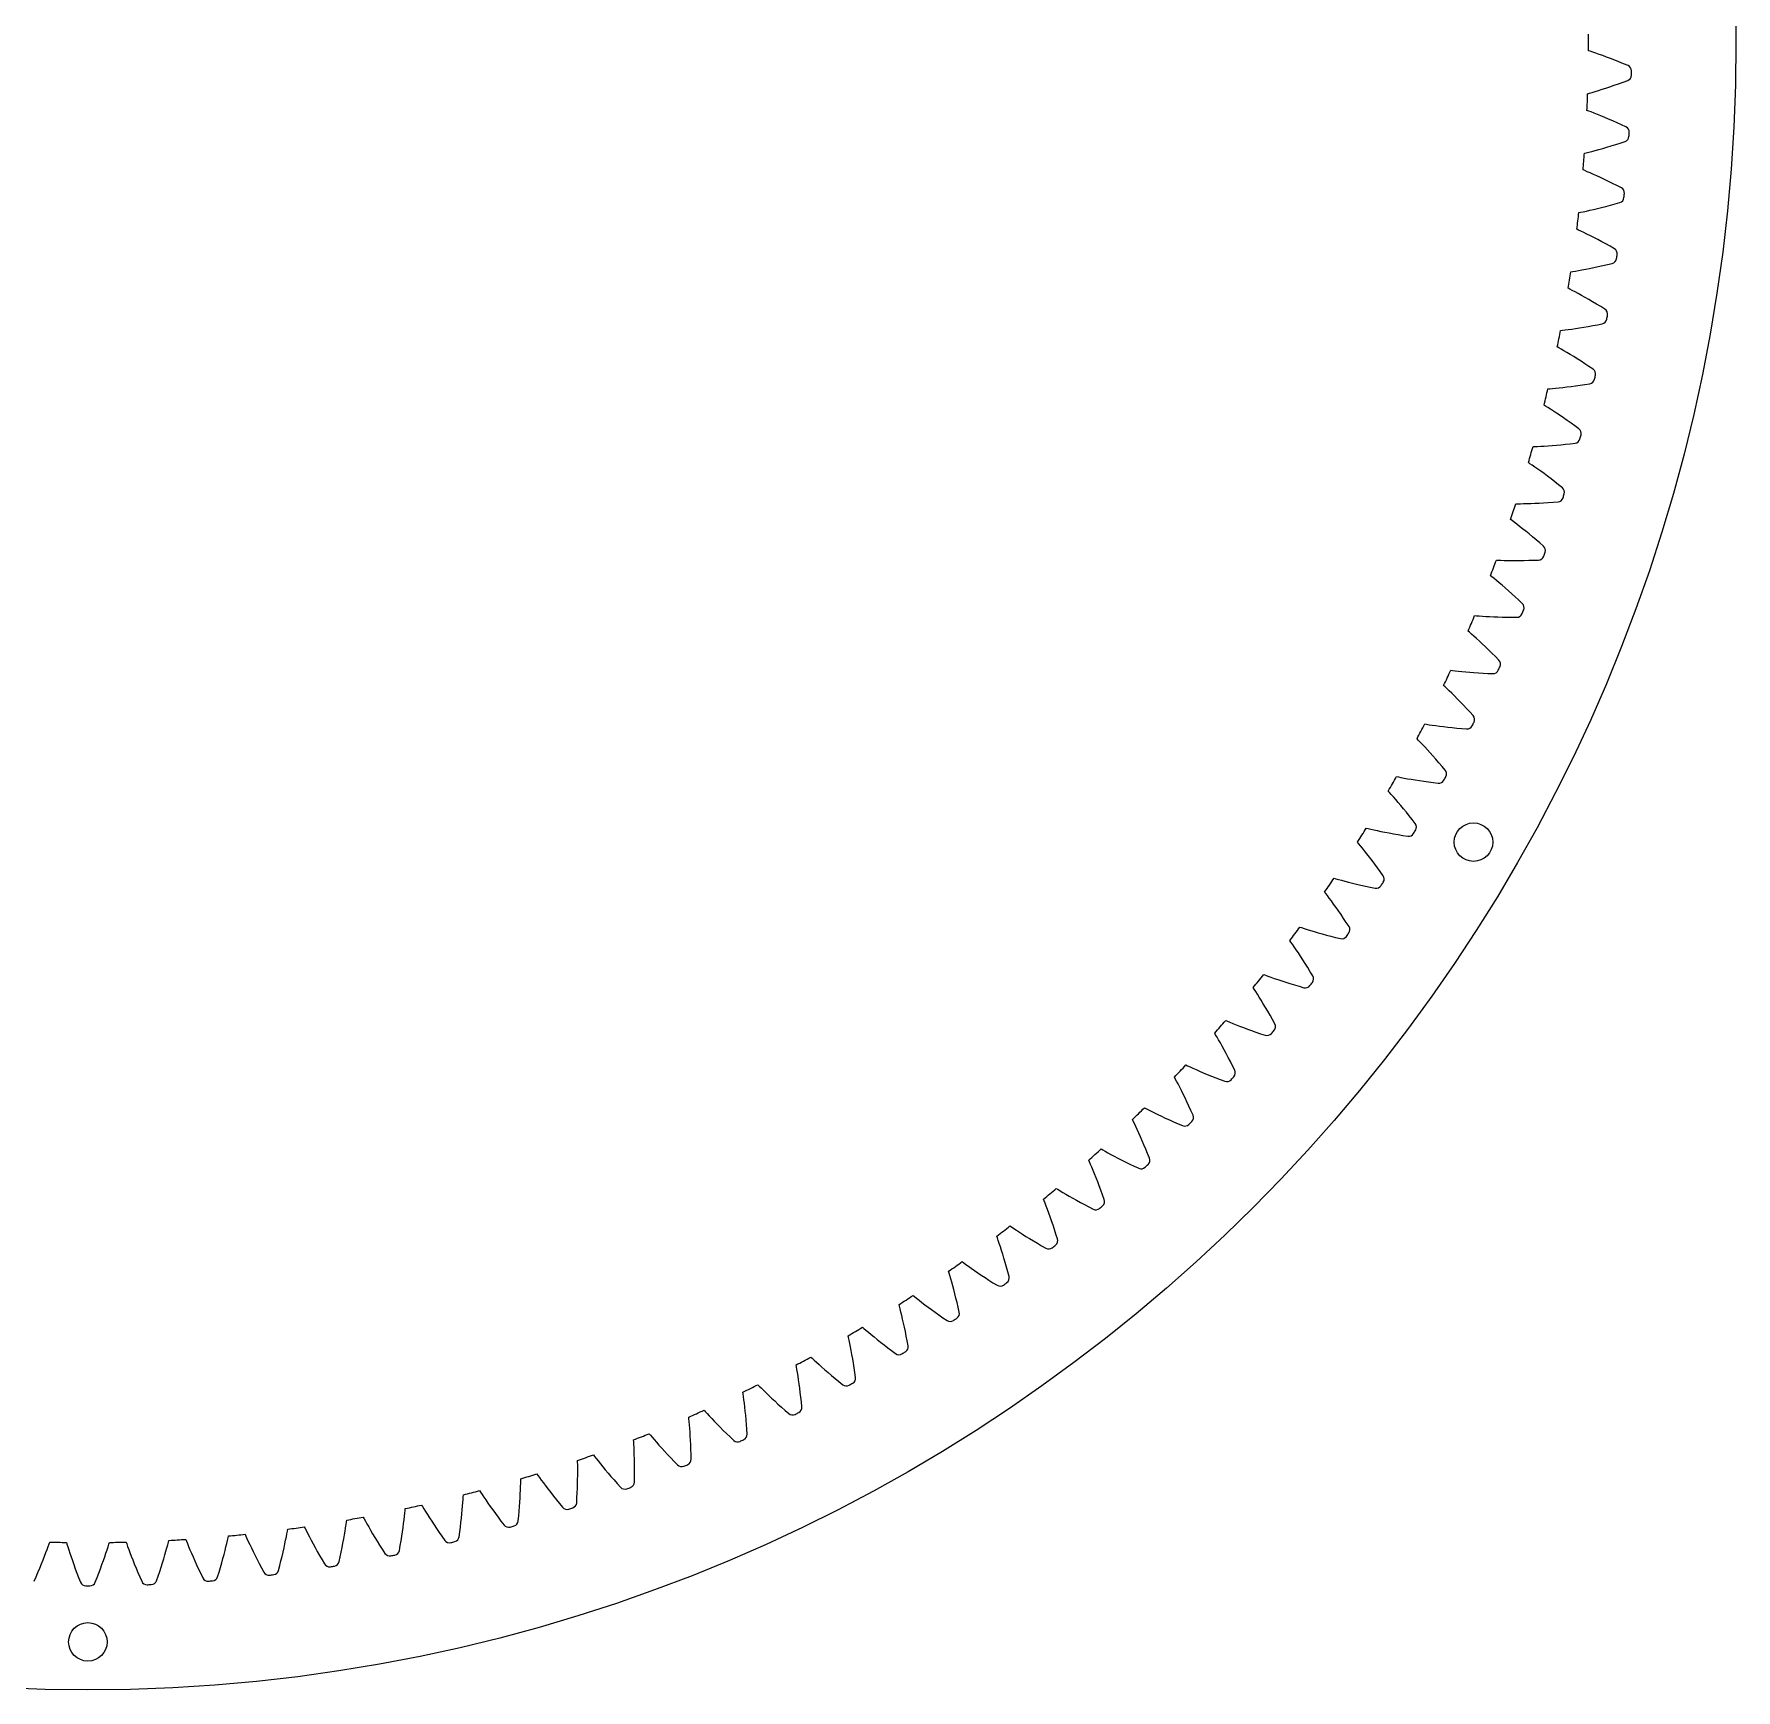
# Model space of a CAD drawing. Header units: millimetres. Extents: x -107 to 107, y -107 to 107.
# Drawn here: x -3.5 to 107.1, y -107.1 to 0.5 of the extents above; entities that cross this region are included whole.
import ezdxf

# ---------------------------------------------------------------- set-up
doc = ezdxf.new("R2010")
doc.units = ezdxf.units.MM

msp = doc.modelspace()

# ---------------------------------------------------------------- linework, layer by layer
at = {"layer": 'fixed_ring'}
for p, q in [((97.612498, -0.580329), (97.49849, -0.542611)), ((97.779179, -0.636376), (97.612498, -0.580329)), ((97.973919, -0.703203), (97.779179, -0.636376)), ((98.189429, -0.778823), (97.973919, -0.703203)), ((98.421803, -0.862297), (98.189429, -0.778823)), ((98.668536, -0.953098), (98.421803, -0.862297)), ((98.927861, -1.050909), (98.668536, -0.953098)), ((99.198449, -1.155532), (98.927861, -1.050909)), ((99.479256, -1.266838), (99.198449, -1.155532)), ((99.769436, -1.384749), (99.479256, -1.266838)), ((100.068299, -1.508315), (99.769436, -1.384749)), ((97.44298, -3.334018), (97.558397, -3.300863)), ((97.558397, -3.300863), (97.727174, -3.251486)), ((97.727174, -3.251486), (97.924418, -3.192455)), ((97.924418, -3.192455), (98.142764, -3.125462)), ((98.142764, -3.125462), (98.378272, -3.051293)), ((98.378272, -3.051293), (98.62842, -2.970373)), ((98.62842, -2.970373), (98.891429, -2.882948)), ((98.891429, -2.882948), (99.165962, -2.789166)), ((99.165962, -2.789166), (99.450972, -2.689112)), ((99.450972, -2.689112), (99.745611, -2.582831)), ((99.745611, -2.582831), (100.04915, -2.471244)), ((97.512253, -4.460603), (97.399835, -4.418382)), ((97.676574, -4.523233), (97.512253, -4.460603)), ((97.868504, -4.597748), (97.676574, -4.523233)), ((98.080837, -4.681877), (97.868504, -4.597748)), ((98.309708, -4.774523), (98.080837, -4.681877)), ((98.552637, -4.875062), (98.309708, -4.774523)), ((98.807868, -4.983106), (98.552637, -4.875062)), ((99.074083, -5.098403), (98.807868, -4.983106)), ((99.350242, -5.220785), (99.074083, -5.098403)), ((99.635505, -5.350139), (99.350242, -5.220785)), ((99.92922, -5.48549), (99.635505, -5.350139)), ((99.265437, -6.64081), (99.564067, -6.546327)), ((99.564067, -6.546327), (99.871803, -6.446896)), ((97.233392, -7.205376), (97.350036, -7.176835)), ((97.350036, -7.176835), (97.520643, -7.134207)), ((97.520643, -7.134207), (97.720077, -7.083064)), ((97.720077, -7.083064), (97.940914, -7.024805)), ((97.940914, -7.024805), (98.179185, -6.960058)), ((98.179185, -6.960058), (98.432353, -6.889147)), ((98.432353, -6.889147), (98.698629, -6.812248)), ((98.698629, -6.812248), (98.976674, -6.729454)), ((98.976674, -6.729454), (99.265437, -6.64081)), ((97.257822, -8.333824), (97.147171, -8.287167)), ((97.419523, -8.402937), (97.257822, -8.333824)), ((97.608338, -8.485024), (97.419523, -8.402937)), ((97.817159, -8.577528), (97.608338, -8.485024)), ((98.042166, -8.679199), (97.817159, -8.577528)), ((98.280905, -8.789317), (98.042166, -8.679199)), ((98.531639, -8.907423), (98.280905, -8.789317)), ((98.79306, -9.033212), (98.531639, -8.907423)), ((99.064136, -9.166477), (98.79306, -9.033212)), ((99.34403, -9.30707), (99.064136, -9.166477)), ((99.632131, -9.453991), (99.34403, -9.30707)), ((96.870059, -11.06534), (96.987745, -11.041459)), ((96.987745, -11.041459), (97.159912, -11.005648)), ((97.159912, -11.005648), (97.361222, -10.962474)), ((97.361222, -10.962474), (97.5842, -10.913041)), ((97.5842, -10.913041), (97.824857, -10.857818)), ((97.824857, -10.857818), (98.080644, -10.797027)), ((98.080644, -10.797027), (98.349767, -10.730775)), ((98.349767, -10.730775), (98.630883, -10.659102)), ((98.630883, -10.659102), (98.922942, -10.582007)), ((98.922942, -10.582007), (99.225093, -10.499471)), ((99.225093, -10.499471), (99.536538, -10.412354)), ((96.849606, -12.193867), (96.740897, -12.142848)), ((97.008431, -12.269354), (96.849606, -12.193867)), ((97.193834, -12.358883), (97.008431, -12.269354)), ((97.398812, -12.459616), (97.193834, -12.358883)), ((97.619599, -12.570152), (97.398812, -12.459616)), ((97.853772, -12.689674), (97.619599, -12.570152)), ((98.099612, -12.817655), (97.853772, -12.689674)), ((98.355824, -12.953739), (98.099612, -12.817655)), ((98.621388, -13.097675), (98.355824, -12.953739)), ((98.895472, -13.249284), (98.621388, -13.097675)), ((99.177504, -13.407543), (98.895472, -13.249284)), ((98.729223, -14.436014), (99.043885, -14.361347)), ((96.353553, -14.907808), (96.472096, -14.888624)), ((96.472096, -14.888624), (96.645551, -14.859686)), ((96.645551, -14.859686), (96.848418, -14.82455)), ((96.848418, -14.82455), (97.073185, -14.784021)), ((97.073185, -14.784021), (97.315847, -14.738409)), ((97.315847, -14.738409), (97.573849, -14.687836)), ((97.573849, -14.687836), (97.845393, -14.632336)), ((97.845393, -14.632336), (98.129136, -14.571895)), ((98.129136, -14.571895), (98.424029, -14.506473)), ((98.424029, -14.506473), (98.729223, -14.436014)), ((96.28825, -16.034629), (96.181657, -15.979329)), ((96.443949, -16.116371), (96.28825, -16.034629)), ((96.625646, -16.2132), (96.443949, -16.116371)), ((96.826457, -16.322002), (96.625646, -16.2132)), ((97.042675, -16.44123), (96.826457, -16.322002)), ((97.271911, -16.569967), (97.042675, -16.44123)), ((97.512469, -16.70762), (97.271911, -16.569967)), ((97.763069, -16.853782), (97.512469, -16.70762)), ((98.0227, -17.008163), (97.763069, -16.853782)), ((98.29054, -17.170549), (98.0227, -17.008163)), ((98.566057, -17.339894), (98.29054, -17.170549)), ((95.684694, -18.726703), (95.803905, -18.712248)), ((95.803905, -18.712248), (95.978373, -18.690229)), ((95.978373, -18.690229), (96.182477, -18.663185)), ((96.182477, -18.663185), (96.408678, -18.631624)), ((96.408678, -18.631624), (96.652961, -18.595695)), ((96.652961, -18.595695), (96.912769, -18.55542)), ((96.912769, -18.55542), (97.186305, -18.510759)), ((97.186305, -18.510759), (97.472228, -18.461647)), ((97.472228, -18.461647), (97.769488, -18.408)), ((97.769488, -18.408), (98.077241, -18.349731)), ((98.077241, -18.349731), (98.394624, -18.287633)), ((95.574644, -19.850037), (95.470333, -19.790543)), ((95.72697, -19.937905), (95.574644, -19.850037)), ((95.904673, -20.041881), (95.72697, -19.937905)), ((96.101, -20.158581), (95.904673, -20.041881)), ((96.312307, -20.28631), (96.101, -20.158581)), ((96.536243, -20.424059), (96.312307, -20.28631)), ((96.771139, -20.571167), (96.536243, -20.424059)), ((97.015729, -20.727176), (96.771139, -20.571167)), ((97.269017, -20.891757), (97.015729, -20.727176)), ((97.53019, -21.064663), (97.269017, -20.891757)), ((97.798757, -21.244828), (97.53019, -21.064663)), ((94.864537, -22.515988), (94.984229, -22.506283)), ((94.984229, -22.506283), (95.159434, -22.491218)), ((95.159434, -22.491218), (95.364451, -22.47231)), ((95.364451, -22.47231), (95.591728, -22.449767)), ((95.591728, -22.449767), (95.837247, -22.423579)), ((95.837247, -22.423579), (96.098451, -22.393664)), ((96.098451, -22.393664), (96.373546, -22.359913)), ((96.373546, -22.359913), (96.661195, -22.322207)), ((96.661195, -22.322207), (96.960353, -22.280421)), ((96.960353, -22.280421), (97.27018, -22.234433)), ((97.27018, -22.234433), (97.58978, -22.185002)), ((94.709914, -23.634059), (94.608051, -23.570464)), ((94.858626, -23.727913), (94.709914, -23.634059)), ((95.032055, -23.838872), (94.858626, -23.727913)), ((95.223587, -23.963284), (95.032055, -23.838872)), ((95.429649, -24.099313), (95.223587, -23.963284)), ((95.647932, -24.245856), (95.429649, -24.099313)), ((95.876793, -24.402186), (95.647932, -24.245856)), ((96.114988, -24.567797), (95.876793, -24.402186)), ((96.361533, -24.742317), (96.114988, -24.567797)), ((96.615624, -24.92547), (96.361533, -24.742317)), ((96.876816, -25.11617), (96.615624, -24.92547)), ((93.894379, -26.26967), (94.014363, -26.264732)), ((94.014363, -26.264732), (94.190028, -26.256644)), ((94.190028, -26.256644), (94.395635, -26.245902)), ((94.395635, -26.245902), (94.623629, -26.232412)), ((94.623629, -26.232412), (94.869995, -26.216005)), ((94.869995, -26.216005), (95.132181, -26.196499)), ((95.132181, -26.196499), (95.408401, -26.173712)), ((95.408401, -26.173712), (95.697321, -26.147471)), ((95.697321, -26.147471), (95.997904, -26.117612)), ((95.997904, -26.117612), (96.309314, -26.083978)), ((96.309314, -26.083978), (96.630627, -26.047292)), ((93.695428, -27.38071), (93.596174, -27.313116)), ((93.840292, -27.480402), (93.695428, -27.38071)), ((94.009172, -27.598168), (93.840292, -27.480402)), ((94.195607, -27.730097), (94.009172, -27.598168)), ((94.396097, -27.87421), (94.195607, -27.730097)), ((94.608382, -28.029315), (94.396097, -27.87421)), ((94.830847, -28.194621), (94.608382, -28.029315)), ((95.062269, -28.36957), (94.830847, -28.194621)), ((95.301681, -28.553754), (95.062269, -28.36957)), ((95.54829, -28.746864), (95.301681, -28.553754)), ((95.801694, -28.947798), (95.54829, -28.746864)), ((92.775756, -29.981814), (92.89584, -29.98165)), ((92.89584, -29.98165), (93.071689, -29.980552)), ((93.071689, -29.980552), (93.27756, -29.977993)), ((93.27756, -29.977993), (93.50591, -29.973578)), ((93.50591, -29.973578), (93.752733, -29.966979)), ((93.752733, -29.966979), (94.015488, -29.957912)), ((94.015488, -29.957912), (94.292395, -29.946124)), ((94.292395, -29.946124), (94.58213, -29.931391)), ((94.58213, -29.931391), (94.883663, -29.913505)), ((94.883663, -29.913505), (95.196164, -29.892279)), ((95.196164, -29.892279), (95.518681, -29.868396)), ((92.532791, -31.084066), (92.436302, -31.012579)), ((92.673576, -31.189439), (92.532791, -31.084066)), ((92.837641, -31.313826), (92.673576, -31.189439)), ((93.018683, -31.453062), (92.837641, -31.313826)), ((93.213286, -31.605033), (93.018683, -31.453062)), ((93.419236, -31.768455), (93.213286, -31.605033)), ((93.634953, -31.942474), (93.419236, -31.768455)), ((93.859237, -32.126486), (93.634953, -31.942474)), ((94.091137, -32.320042), (93.859237, -32.126486)), ((94.329874, -32.522804), (94.091137, -32.320042)), ((94.575089, -32.733653), (94.329874, -32.522804)), ((91.510434, -33.646551), (91.630431, -33.651161)), ((91.630431, -33.651161), (91.806184, -33.657056)), ((91.806184, -33.657056), (92.011994, -33.662683)), ((92.011994, -33.662683), (92.240339, -33.66735)), ((92.240339, -33.66735), (92.487229, -33.670569)), ((92.487229, -33.670569), (92.750137, -33.671955)), ((92.750137, -33.671955), (93.027294, -33.671186)), ((93.027294, -33.671186), (93.317386, -33.667983)), ((93.317386, -33.667983), (93.619391, -33.662099)), ((93.619391, -33.662099), (93.932489, -33.653313)), ((93.932489, -33.653313), (94.255701, -33.642272)), ((91.22384, -34.738272), (91.130269, -34.663006)), ((91.360325, -34.849158), (91.22384, -34.738272)), ((91.519315, -34.97997), (91.360325, -34.849158)), ((91.694678, -35.126294), (91.519315, -34.97997)), ((91.883086, -35.285881), (91.694678, -35.126294)), ((92.082376, -35.457362), (91.883086, -35.285881)), ((92.291004, -35.63982), (92.082376, -35.457362)), ((92.507795, -35.832603), (92.291004, -35.63982)), ((92.731816, -36.035226), (92.507795, -35.832603)), ((92.962303, -36.247318), (92.731816, -36.035226)), ((93.198942, -36.46775), (92.962303, -36.247318)), ((90.100416, -37.258086), (90.220135, -37.267463)), ((90.220135, -37.267463), (90.395514, -37.28034)), ((90.395514, -37.28034), (90.600938, -37.294146)), ((90.600938, -37.294146), (90.828917, -37.307887)), ((90.828917, -37.307887), (91.075484, -37.320919)), ((91.075484, -37.320919), (91.338129, -37.332756)), ((91.338129, -37.332756), (91.615097, -37.343006)), ((91.615097, -37.343006), (91.905087, -37.351339)), ((91.905087, -37.351339), (92.207087, -37.357467)), ((92.207087, -37.357467), (92.520287, -37.361135)), ((92.520287, -37.361135), (92.843682, -37.362952)), ((89.770645, -38.33755), (89.680141, -38.258623)), ((89.902614, -38.453775), (89.770645, -38.33755)), ((90.056278, -38.590804), (89.902614, -38.453775)), ((90.225685, -38.743984), (90.056278, -38.590804)), ((90.407599, -38.910935), (90.225685, -38.743984)), ((90.599914, -39.090204), (90.407599, -38.910935)), ((90.801123, -39.280812), (90.599914, -39.090204)), ((91.010079, -39.482061), (90.801123, -39.280812)), ((91.225867, -39.69343), (91.010079, -39.482061)), ((91.44774, -39.914518), (91.225867, -39.69343)), ((88.547931, -40.810708), (88.667182, -40.824838)), ((88.667182, -40.824838), (88.841911, -40.844677)), ((88.841911, -40.844677), (89.046624, -40.866638)), ((89.046624, -40.866638), (89.273876, -40.889433)), ((89.273876, -40.889433), (89.51973, -40.912257)), ((89.51973, -40.912257), (89.781696, -40.934527)), ((91.675428, -40.144183), (91.44774, -39.914518)), ((88.175505, -41.876208), (88.08821, -41.793746)), ((88.302749, -41.997588), (88.175505, -41.876208)), ((88.450843, -42.140617), (88.302749, -41.997588)), ((89.781696, -40.934527), (90.058038, -40.95578)), ((90.058038, -40.95578), (90.347468, -40.975635)), ((90.347468, -40.975635), (90.648985, -40.993764)), ((90.648985, -40.993764), (90.961792, -41.009882)), ((90.961792, -41.009882), (91.284859, -41.024554)), ((88.614027, -42.300412), (88.450843, -42.140617)), ((88.789159, -42.474463), (88.614027, -42.300412)), ((88.974195, -42.661236), (88.789159, -42.474463)), ((89.167667, -42.859692), (88.974195, -42.661236)), ((89.368457, -43.06909), (89.167667, -42.859692)), ((89.575671, -43.288871), (89.368457, -43.06909)), ((89.788579, -43.518605), (89.575671, -43.288871)), ((90.006956, -43.757141), (89.788579, -43.518605)), ((86.440941, -45.348652), (86.356994, -45.262784)), ((86.855433, -44.298801), (86.974028, -44.31766)), ((86.974028, -44.31766), (87.14783, -44.34443)), ((87.14783, -44.34443), (87.351508, -44.374513)), ((87.351508, -44.374513), (87.577674, -44.406324)), ((87.577674, -44.406324), (87.822427, -44.438904)), ((87.822427, -44.438904), (88.0833, -44.471571)), ((88.0833, -44.471571), (88.358579, -44.503794)), ((88.358579, -44.503794), (88.64699, -44.53514)), ((88.64699, -44.53514), (88.947549, -44.565242)), ((88.947549, -44.565242), (89.259467, -44.593783)), ((89.259467, -44.593783), (89.581696, -44.621288)), ((86.563258, -45.474994), (86.440941, -45.348652)), ((86.70555, -45.623798), (86.563258, -45.474994)), ((86.862251, -45.789954), (86.70555, -45.623798)), ((87.030326, -45.97083), (86.862251, -45.789954)), ((87.20779, -46.164812), (87.030326, -45.97083)), ((87.393219, -46.370803), (87.20779, -46.164812)), ((87.585525, -46.588018), (87.393219, -46.370803)), ((87.783838, -46.815863), (87.585525, -46.588018)), ((87.987444, -47.05388), (87.783838, -46.815863)), ((88.196165, -47.300909), (87.987444, -47.05388)), ((85.025599, -47.716847), (85.14335, -47.740406)), ((85.14335, -47.740406), (85.315951, -47.774065)), ((85.315951, -47.774065), (85.518272, -47.812222)), ((85.518272, -47.812222), (85.742994, -47.852999)), ((85.742994, -47.852999), (85.986258, -47.895284)), ((85.986258, -47.895284), (86.245627, -47.938297)), ((86.245627, -47.938297), (86.519407, -47.981438)), ((86.519407, -47.981438), (86.806344, -48.024226)), ((86.806344, -48.024226), (87.105468, -48.066253)), ((87.105468, -48.066253), (87.416005, -48.107172)), ((87.416005, -48.107172), (87.736885, -48.147467)), ((84.569696, -48.749389), (84.489229, -48.660252)), ((84.686894, -48.880495), (84.569696, -48.749389)), ((84.823157, -49.034838), (84.686894, -48.880495)), ((84.973129, -49.207092), (84.823157, -49.034838)), ((85.133879, -49.394508), (84.973129, -49.207092)), ((85.303491, -49.595391), (85.133879, -49.394508)), ((85.480584, -49.808592), (85.303491, -49.595391)), ((85.664102, -50.03328), (85.480584, -49.808592)), ((85.8532, -50.26883), (85.664102, -50.03328)), ((86.047182, -50.514753), (85.8532, -50.26883)), ((86.245918, -50.769885), (86.047182, -50.514753)), ((83.061322, -51.059444), (83.178044, -51.087665)), ((83.178044, -51.087665), (83.34917, -51.128159)), ((83.34917, -51.128159), (83.549813, -51.17433)), ((83.549813, -51.17433), (83.772737, -51.224009)), ((83.772737, -51.224009), (84.014127, -51.275932)), ((84.014127, -51.275932), (84.271581, -51.329222)), ((84.271581, -51.329222), (84.543429, -51.383214)), ((84.543429, -51.383214), (84.828438, -51.437375)), ((84.828438, -51.437375), (85.125655, -51.491262)), ((85.125655, -51.491262), (85.43432, -51.544494)), ((85.43432, -51.544494), (85.753345, -51.597514)), ((82.564729, -52.073044), (82.48787, -51.980778)), ((82.676622, -52.208705), (82.564729, -52.073044)), ((82.806641, -52.368345), (82.676622, -52.208705)), ((82.949646, -52.546425), (82.806641, -52.368345)), ((83.102819, -52.740083), (82.949646, -52.546425)), ((83.26431, -52.947551), (83.102819, -52.740083)), ((83.432787, -53.167623), (83.26431, -52.947551)), ((83.607227, -53.39943), (83.432787, -53.167623)), ((83.786811, -53.642311), (83.607227, -53.39943)), ((83.970863, -53.895752), (83.786811, -53.642311)), ((84.159298, -54.158583), (83.970863, -53.895752)), ((80.429211, -55.314361), (80.35608, -55.219113)), ((80.965708, -54.321305), (81.081215, -54.354145)), ((81.081215, -54.354145), (81.250596, -54.40141)), ((81.250596, -54.40141), (81.449246, -54.45552)), ((81.449246, -54.45552), (81.670018, -54.514023)), ((81.670018, -54.514023), (81.909153, -54.575502)), ((81.909153, -54.575502), (82.164285, -54.638985)), ((82.164285, -54.638985), (82.433772, -54.703743)), ((82.433772, -54.703743), (82.716402, -54.769192)), ((82.716402, -54.769192), (83.011242, -54.834852)), ((83.011242, -54.834852), (83.317546, -54.900314)), ((83.317546, -54.900314), (83.63421, -54.965975)), ((80.535622, -55.454363), (80.429211, -55.314361)), ((80.659191, -55.619045), (80.535622, -55.454363)), ((80.795003, -55.80267), (80.659191, -55.619045)), ((80.940355, -56.002265), (80.795003, -55.80267)), ((81.093471, -56.215989), (80.940355, -56.002265)), ((81.253066, -56.442586), (81.093471, -56.215989)), ((78.742071, -57.497272), (78.856181, -57.534679)), ((81.418152, -56.681144), (81.253066, -56.442586)), ((81.587938, -56.930973), (81.418152, -56.681144)), ((81.761768, -57.191531), (81.587938, -56.930973)), ((81.939605, -57.461646), (81.761768, -57.191531)), ((78.166517, -58.468215), (78.097231, -58.370134)), ((78.267278, -58.612337), (78.166517, -58.468215)), ((78.856181, -57.534679), (79.023549, -57.588641)), ((79.023549, -57.588641), (79.21989, -57.650606)), ((79.21989, -57.650606), (79.438162, -57.717839)), ((79.438162, -57.717839), (79.674664, -57.788777)), ((79.674664, -57.788777), (79.92707, -57.862353)), ((79.92707, -57.862353), (80.193769, -57.937773)), ((80.193769, -57.937773), (80.473574, -58.014407)), ((80.473574, -58.014407), (80.76557, -58.091737)), ((80.76557, -58.091737), (81.06903, -58.169325)), ((81.06903, -58.169325), (81.382833, -58.247523)), ((78.384202, -58.781801), (78.267278, -58.612337)), ((78.512607, -58.97068), (78.384202, -58.781801)), ((78.649909, -59.175896), (78.512607, -58.97068)), ((78.794406, -59.395538), (78.649909, -59.175896)), ((78.944866, -59.628301), (78.794406, -59.395538)), ((79.100338, -59.873234), (78.944866, -59.628301)), ((76.393926, -60.582325), (76.506459, -60.624238)), ((76.506459, -60.624238), (76.671549, -60.684812)), ((76.671549, -60.684812), (76.865271, -60.754534)), ((76.865271, -60.754534), (77.080698, -60.830392)), ((79.260057, -60.129615), (79.100338, -59.873234)), ((79.423391, -60.396878), (79.260057, -60.129615)), ((79.590348, -60.67385), (79.423391, -60.396878)), ((75.780226, -61.529618), (75.714894, -61.42886)), ((75.875177, -61.677632), (75.780226, -61.529618)), ((75.985272, -61.851611), (75.875177, -61.677632)), ((76.106066, -62.045445), (75.985272, -61.851611)), ((77.080698, -60.830392), (77.314192, -60.910676)), ((77.314192, -60.910676), (77.563474, -60.994229)), ((77.563474, -60.994229), (77.826964, -61.080192)), ((77.826964, -61.080192), (78.103501, -61.167889)), ((78.103501, -61.167889), (78.392192, -61.256767)), ((78.392192, -61.256767), (78.692326, -61.346358)), ((78.692326, -61.346358), (79.002773, -61.436971)), ((76.235101, -62.255958), (76.106066, -62.045445)), ((76.370752, -62.481171), (76.235101, -62.255958)), ((76.511839, -62.719731), (76.370752, -62.481171)), ((76.657449, -62.970652), (76.511839, -62.719731)), ((76.80685, -63.23318), (76.657449, -62.970652)), ((73.924986, -63.571585), (74.035764, -63.617939)), ((74.035764, -63.617939), (74.198316, -63.685028)), ((74.198316, -63.685028), (74.389113, -63.762396)), ((74.389113, -63.762396), (74.601353, -63.846759)), ((74.601353, -63.846759), (74.831471, -63.936263)), ((74.831471, -63.936263), (75.077234, -64.02966)), ((75.077234, -64.02966), (75.337098, -64.126031)), ((75.337098, -64.126031), (75.60993, -64.224653)), ((76.959429, -63.506726), (76.80685, -63.23318)), ((77.115243, -63.790116), (76.959429, -63.506726)), ((73.274111, -64.49373), (73.212836, -64.390455)), ((73.363102, -64.645402), (73.274111, -64.49373)), ((73.466193, -64.82362), (73.363102, -64.645402)), ((73.579186, -65.022104), (73.466193, -64.82362)), ((73.699749, -65.23758), (73.579186, -65.022104)), ((73.826339, -65.468008), (73.699749, -65.23758)), ((75.60993, -64.224653), (75.894859, -64.324938)), ((75.894859, -64.324938), (76.191195, -64.42639)), ((76.191195, -64.42639), (76.497794, -64.529273)), ((73.95783, -65.711989), (73.826339, -65.468008)), ((74.09335, -65.9685), (73.95783, -65.711989)), ((74.232195, -66.236761), (74.09335, -65.9685)), ((74.373779, -66.516156), (74.232195, -66.236761)), ((70.652134, -67.355864), (70.595014, -67.250235)), ((70.735025, -67.510954), (70.652134, -67.355864)), ((71.339156, -66.460325), (71.448004, -66.511046)), ((71.448004, -66.511046), (71.607759, -66.584545)), ((71.607759, -66.584545), (71.79533, -66.669438)), ((71.79533, -66.669438), (72.004048, -66.762172)), ((72.004048, -66.762172), (72.230426, -66.860753)), ((72.230426, -66.860753), (72.472282, -66.963847)), ((72.472282, -66.963847), (72.728109, -67.070473)), ((72.728109, -67.070473), (72.996804, -67.179864)), ((72.996804, -67.179864), (73.277521, -67.291398)), ((73.277521, -67.291398), (73.569589, -67.404551)), ((73.569589, -67.404551), (73.871855, -67.519542)), ((74.518203, -66.805516), (74.373779, -66.516156)), ((70.830949, -67.693131), (70.735025, -67.510954)), ((70.935961, -67.895949), (70.830949, -67.693131)), ((71.047863, -68.116048), (70.935961, -67.895949)), ((71.165192, -68.351327), (71.047863, -68.116048)), ((71.286879, -68.600343), (71.165192, -68.351327)), ((68.640524, -69.243977), (68.747269, -69.298986)), ((68.747269, -69.298986), (68.903977, -69.378778)), ((68.903977, -69.378778), (69.088024, -69.471061)), ((69.088024, -69.471061), (69.292891, -69.572019)), ((69.292891, -69.572019), (69.51517, -69.679523)), ((71.412094, -68.862039), (71.286879, -68.600343)), ((71.540164, -69.135607), (71.412094, -68.862039)), ((71.670528, -69.42041), (71.540164, -69.135607)), ((71.803334, -69.715284), (71.670528, -69.42041)), ((67.918442, -70.111495), (67.865566, -70.003678)), ((67.995102, -70.269758), (67.918442, -70.111495)), ((68.083707, -70.455604), (67.995102, -70.269758)), ((68.180573, -70.662437), (68.083707, -70.455604)), ((68.283636, -70.886811), (68.180573, -70.662437)), ((69.51517, -69.679523), (69.752736, -69.792151)), ((69.752736, -69.792151), (70.004121, -69.908863)), ((70.004121, -69.908863), (70.268255, -70.02885)), ((70.268255, -70.02885), (70.544316, -70.151456)), ((70.544316, -70.151456), (70.831655, -70.276131)), ((70.831655, -70.276131), (71.12911, -70.403048)), ((68.391518, -71.126568), (68.283636, -70.886811)), ((68.503209, -71.380225), (68.391518, -71.126568)), ((68.617921, -71.646692), (68.503209, -71.380225)), ((68.735013, -71.925136), (68.617921, -71.646692)), ((65.077356, -72.756266), (65.028809, -72.646431)), ((65.147664, -72.917451), (65.077356, -72.756266)), ((65.228811, -73.106672), (65.147664, -72.917451)), ((65.833358, -71.918141), (65.937831, -71.97735)), ((65.937831, -71.97735), (66.091243, -72.063309)), ((66.091243, -72.063309), (66.271475, -72.162836)), ((66.271475, -72.162836), (66.472166, -72.271859)), ((66.472166, -72.271859), (66.689996, -72.388115)), ((66.689996, -72.388115), (66.922896, -72.510099)), ((66.922896, -72.510099), (67.169443, -72.636713)), ((67.169443, -72.636713), (67.428598, -72.767106)), ((67.428598, -72.767106), (67.699566, -72.90059)), ((67.699566, -72.90059), (67.981721, -73.03659)), ((68.853951, -72.214897), (68.735013, -71.925136)), ((68.974929, -72.514817), (68.853951, -72.214897)), ((65.317377, -73.317193), (65.228811, -73.106672)), ((65.411438, -73.545487), (65.317377, -73.317193)), ((65.509703, -73.789344), (65.411438, -73.545487)), ((65.611221, -74.04724), (65.509703, -73.789344)), ((65.715249, -74.318057), (65.611221, -74.04724)), ((67.981721, -73.03659), (68.273896, -73.175233)), ((62.133371, -75.285993), (62.089228, -75.174316)), ((62.922095, -74.478587), (63.024132, -74.541903)), ((63.024132, -74.541903), (63.174005, -74.633893)), ((63.174005, -74.633893), (63.350138, -74.740507)), ((63.350138, -74.740507), (63.546336, -74.857423)), ((63.546336, -74.857423), (63.759372, -74.982247)), ((63.759372, -74.982247), (63.987238, -75.113393)), ((63.987238, -75.113393), (64.228556, -75.249709)), ((65.821179, -74.600936), (65.715249, -74.318057)), ((65.928503, -74.895196), (65.821179, -74.600936)), ((66.037461, -75.199689), (65.928503, -74.895196)), ((62.197214, -75.449846), (62.133371, -75.285993)), ((62.270774, -75.642144), (62.197214, -75.449846)), ((62.350901, -75.85602), (62.270774, -75.642144)), ((62.435811, -76.087872), (62.350901, -75.85602)), ((62.524304, -76.335443), (62.435811, -76.087872)), ((64.228556, -75.249709), (64.482322, -75.390302)), ((64.482322, -75.390302), (64.747769, -75.534453)), ((64.747769, -75.534453), (65.024294, -75.681564)), ((65.024294, -75.681564), (65.310726, -75.831713)), ((59.91134, -76.921267), (60.010779, -76.98859)), ((60.010779, -76.98859), (60.156876, -77.086465)), ((60.156876, -77.086465), (60.328631, -77.199997)), ((60.328631, -77.199997), (60.520026, -77.324621)), ((60.520026, -77.324621), (60.727931, -77.457816)), ((62.615489, -76.597172), (62.524304, -76.335443)), ((62.708667, -76.871911), (62.615489, -76.597172)), ((62.803267, -77.158777), (62.708667, -76.871911)), ((62.898807, -77.457072), (62.803267, -77.158777)), ((59.091139, -77.696678), (59.051472, -77.583334)), ((59.148418, -77.86294), (59.091139, -77.696678)), ((59.214275, -78.05801), (59.148418, -77.86294)), ((59.285835, -78.274902), (59.214275, -78.05801)), ((59.361461, -78.509947), (59.285835, -78.274902)), ((60.727931, -77.457816), (60.950403, -77.597918)), ((60.950403, -77.597918), (61.186111, -77.74372)), ((61.186111, -77.74372), (61.434087, -77.894291)), ((61.434087, -77.894291), (61.693593, -78.048881)), ((61.693593, -78.048881), (61.96405, -78.206869)), ((61.96405, -78.206869), (62.244286, -78.368287)), ((62.995574, -77.765656), (62.898807, -77.457072)), ((56.805852, -79.242319), (56.902536, -79.313542)), ((56.902536, -79.313542), (57.044626, -79.417148)), ((57.044626, -79.417148), (57.211732, -79.537419)), ((57.211732, -79.537419), (57.398021, -79.669553)), ((59.440041, -78.760841), (59.361461, -78.509947)), ((59.520748, -79.025988), (59.440041, -78.760841)), ((59.60293, -79.304213), (59.520748, -79.025988)), ((59.68605, -79.594614), (59.60293, -79.304213)), ((59.769656, -79.896471), (59.68605, -79.594614)), ((55.955472, -79.984509), (55.920342, -79.869677)), ((56.006096, -80.152916), (55.955472, -79.984509)), ((56.064145, -80.350451), (56.006096, -80.152916)), ((56.127026, -80.570016), (56.064145, -80.350451)), ((56.193247, -80.807882), (56.127026, -80.570016)), ((57.398021, -79.669553), (57.600466, -79.810908)), ((57.600466, -79.810908), (57.817192, -79.959744)), ((57.817192, -79.959744), (58.046918, -80.114802)), ((58.046918, -80.114802), (58.288711, -80.275113)), ((58.288711, -80.275113), (58.541866, -80.439898)), ((58.541866, -80.439898), (58.805829, -80.608513)), ((58.805829, -80.608513), (59.079426, -80.780944)), ((59.854078, -80.208658), (59.769656, -79.896471)), ((53.610543, -81.438073), (53.704319, -81.513083)), ((53.704319, -81.513083), (53.842177, -81.622256)), ((53.842177, -81.622256), (54.00437, -81.749075)), ((54.00437, -81.749075), (54.185258, -81.888512)), ((56.261791, -81.061701), (56.193247, -80.807882)), ((56.331893, -81.329847), (56.261791, -81.061701)), ((56.402949, -81.61112), (56.331893, -81.329847)), ((56.474458, -81.904596), (56.402949, -81.61112)), ((52.731328, -82.145867), (52.700791, -82.02973)), ((52.775217, -82.316154), (52.731328, -82.145867)), ((52.825367, -82.51584), (52.775217, -82.316154)), ((52.879469, -82.737732), (52.825367, -82.51584)), ((52.936181, -82.978043), (52.879469, -82.737732)), ((54.185258, -81.888512), (54.381924, -82.037803)), ((54.381924, -82.037803), (54.592561, -82.195138)), ((54.592561, -82.195138), (54.81594, -82.359206)), ((54.81594, -82.359206), (55.051169, -82.529003)), ((55.051169, -82.529003), (55.297573, -82.703722)), ((55.297573, -82.703722), (55.554623, -82.882699)), ((55.554623, -82.882699), (55.821149, -83.065871)), ((56.545997, -82.209538), (56.474458, -81.904596)), ((56.617941, -82.524835), (56.545997, -82.209538)), ((50.330464, -83.505056), (50.421184, -83.583735)), ((50.421184, -83.583735), (50.554593, -83.698303)), ((50.554593, -83.698303), (50.711616, -83.83147)), ((50.711616, -83.83147), (50.886817, -83.977987)), ((50.886817, -83.977987), (51.077392, -84.13498)), ((52.994579, -83.234386), (52.936181, -82.978043)), ((53.053965, -83.505107), (52.994579, -83.234386)), ((53.113783, -83.788983), (53.053965, -83.505107)), ((53.173568, -84.08507), (53.113783, -83.788983)), ((49.423805, -84.177336), (49.39791, -84.060077)), ((49.460889, -84.349234), (49.423805, -84.177336)), ((49.503061, -84.550756), (49.460889, -84.349234)), ((49.548298, -84.774623), (49.503061, -84.550756)), ((49.595412, -85.016998), (49.548298, -84.774623)), ((49.643572, -85.27546), (49.595412, -85.016998)), ((51.077392, -84.13498), (51.281608, -84.300564)), ((51.281608, -84.300564), (51.498287, -84.473384)), ((51.498287, -84.473384), (51.72658, -84.652398)), ((51.72658, -84.652398), (51.965843, -84.836775)), ((51.965843, -84.836775), (52.215574, -85.02583)), ((52.215574, -85.02583), (52.474607, -85.219453)), ((53.232927, -84.392615), (53.173568, -84.08507)), ((53.292279, -84.710522), (53.232927, -84.392615)), ((46.038133, -86.075704), (46.01692, -85.957507)), ((46.068354, -86.24894), (46.038133, -86.075704)), ((46.10248, -86.451979), (46.068354, -86.24894)), ((46.970803, -85.440001), (47.058323, -85.522224)), ((47.058323, -85.522224), (47.187072, -85.642005)), ((47.187072, -85.642005), (47.338676, -85.78131)), ((47.338676, -85.78131), (47.507914, -85.934677)), ((47.507914, -85.934677), (47.692097, -86.099122)), ((47.692097, -86.099122), (47.889568, -86.272694)), ((49.692149, -85.548328), (49.643572, -85.27546)), ((49.740633, -85.834358), (49.692149, -85.548328)), ((49.788599, -86.132588), (49.740633, -85.834358)), ((49.835684, -86.442249), (49.788599, -86.132588)), ((43.536871, -87.239847), (43.621053, -87.325485)), ((43.621053, -87.325485), (43.744938, -87.45029)), ((46.138782, -86.677468), (46.10248, -86.451979)), ((46.176222, -86.921524), (46.138782, -86.677468)), ((46.214069, -87.181697), (46.176222, -86.921524)), ((46.251759, -87.45628), (46.214069, -87.181697)), ((47.889568, -86.272694), (48.099205, -86.453991)), ((48.099205, -86.453991), (48.3202, -86.64194)), ((48.3202, -86.64194), (48.551944, -86.835684)), ((48.551944, -86.835684), (48.793962, -87.034517)), ((48.793962, -87.034517), (49.045092, -87.238286)), ((49.88235, -86.762265), (49.835684, -86.442249)), ((42.579665, -87.837968), (42.563168, -87.719021)), ((42.602975, -88.012268), (42.579665, -87.837968)), ((42.629002, -88.216504), (42.602975, -88.012268)), ((42.65631, -88.443257), (42.629002, -88.216504)), ((42.684018, -88.688609), (42.65631, -88.443257)), ((43.744938, -87.45029), (43.890884, -87.595511)), ((43.890884, -87.595511), (44.053891, -87.755486)), ((44.053891, -87.755486), (44.23139, -87.927123)), ((44.23139, -87.927123), (44.421804, -88.108409)), ((44.421804, -88.108409), (44.624069, -88.297897)), ((44.624069, -88.297897), (44.837417, -88.494483)), ((46.288833, -87.744011), (46.251759, -87.45628)), ((46.324905, -88.043912), (46.288833, -87.744011)), ((46.359642, -88.355201), (46.324905, -88.043912)), ((46.393548, -88.676819), (46.359642, -88.355201)), ((39.05387, -89.461342), (39.042115, -89.341834)), ((39.070231, -89.636431), (39.05387, -89.461342)), ((40.034098, -88.901749), (40.114809, -88.990666)), ((40.114809, -88.990666), (40.233634, -89.120298)), ((40.233634, -89.120298), (40.373691, -89.271207)), ((40.373691, -89.271207), (40.530209, -89.437535)), ((40.530209, -89.437535), (40.700745, -89.616093)), ((42.711492, -88.950081), (42.684018, -88.688609)), ((42.738235, -89.225946), (42.711492, -88.950081)), ((42.76384, -89.514923), (42.738235, -89.225946)), ((42.787961, -89.816021), (42.76384, -89.514923)), ((44.837417, -88.494483), (45.061274, -88.697288)), ((45.061274, -88.697288), (45.295196, -88.905585)), ((45.295196, -88.905585), (45.538026, -89.119177)), ((36.468023, -90.423079), (36.545135, -90.515135)), ((36.545135, -90.515135), (36.658713, -90.649388)), ((36.658713, -90.649388), (36.79266, -90.805746)), ((39.088119, -89.84154), (39.070231, -89.636431)), ((39.10639, -90.0692), (39.088119, -89.84154)), ((39.124322, -90.31546), (39.10639, -90.0692)), ((39.141378, -90.577817), (39.124322, -90.31546)), ((39.157133, -90.854527), (39.141378, -90.577817)), ((40.700745, -89.616093), (40.883801, -89.804806)), ((40.883801, -89.804806), (41.078372, -90.002186)), ((41.078372, -90.002186), (41.283736, -90.207099)), ((41.283736, -90.207099), (41.499354, -90.418642)), ((41.499354, -90.418642), (41.724809, -90.636076)), ((41.724809, -90.636076), (41.958956, -90.859152)), ((42.810295, -90.128445), (42.787961, -89.816021)), ((42.831388, -90.451157), (42.810295, -90.128445)), ((35.466323, -90.943259), (35.459328, -90.823378)), ((35.47571, -91.118861), (35.466323, -90.943259)), ((35.485429, -91.324518), (35.47571, -91.118861)), ((35.494635, -91.552725), (35.485429, -91.324518)), ((35.502762, -91.799503), (35.494635, -91.552725)), ((36.79266, -90.805746), (36.942441, -90.978165)), ((36.942441, -90.978165), (37.105743, -91.163362)), ((37.105743, -91.163362), (37.281152, -91.359204)), ((37.281152, -91.359204), (37.467722, -91.564163)), ((37.467722, -91.564163), (37.664777, -91.777078)), ((37.664777, -91.777078), (37.871814, -91.997027)), ((39.17123, -91.144294), (39.157133, -90.854527)), ((39.183361, -91.446112), (39.17123, -91.144294)), ((39.193256, -91.759177), (39.183361, -91.446112)), ((39.201502, -92.082473), (39.193256, -91.759177)), ((31.822696, -92.281377), (31.820473, -92.161312)), ((31.825095, -92.457212), (31.822696, -92.281377)), ((31.826629, -92.663094), (31.825095, -92.457212)), ((31.826756, -92.891486), (31.826629, -92.663094)), ((32.844285, -91.801432), (32.917676, -91.89648)), ((32.917676, -91.89648), (33.025827, -92.035143)), ((33.025827, -92.035143), (33.153451, -92.196703)), ((33.153451, -92.196703), (33.29626, -92.374941)), ((33.29626, -92.374941), (33.452069, -92.566484)), ((33.452069, -92.566484), (33.619554, -92.769144)), ((33.619554, -92.769144), (33.797828, -92.981358)), ((35.509375, -92.062331), (35.502762, -91.799503)), ((35.514116, -92.339448), (35.509375, -92.062331)), ((35.516681, -92.629546), (35.514116, -92.339448)), ((35.516804, -92.931609), (35.516681, -92.629546)), ((37.871814, -91.997027), (38.088447, -92.223251)), ((38.088447, -92.223251), (38.31354, -92.455461)), ((28.108551, -94.083367), (28.117506, -93.85515)), ((28.117506, -93.85515), (28.124157, -93.64937)), ((28.124157, -93.64937), (28.128751, -93.473578)), ((28.128751, -93.473578), (28.131303, -93.353521)), ((29.168613, -93.034628), (29.238167, -93.132519)), ((29.238167, -93.132519), (29.34072, -93.275372)), ((29.34072, -93.275372), (29.46182, -93.441877)), ((29.46182, -93.441877), (29.59743, -93.625652)), ((29.59743, -93.625652), (29.745501, -93.823238)), ((29.745501, -93.823238), (29.904796, -94.032396)), ((31.794087, -94.270161), (31.805974, -93.968333)), ((31.805974, -93.968333), (31.814944, -93.678362)), ((31.814944, -93.678362), (31.821224, -93.401275)), ((31.821224, -93.401275), (31.825065, -93.138392)), ((31.825065, -93.138392), (31.826756, -92.891486)), ((33.797828, -92.981358), (33.986262, -93.201939)), ((33.986262, -93.201939), (34.184391, -93.429945)), ((34.184391, -93.429945), (34.391859, -93.664603)), ((34.391859, -93.664603), (34.607542, -93.905578)), ((35.509631, -93.568187), (35.514244, -93.244819)), ((35.514244, -93.244819), (35.516804, -92.931609)), ((21.68479, -95.057982), (21.746347, -95.161089)), ((24.345902, -95.126482), (24.363922, -94.898802)), ((24.363922, -94.898802), (24.37875, -94.693449)), ((24.37875, -94.693449), (24.390329, -94.517979)), ((24.390329, -94.517979), (24.397652, -94.398118)), ((25.44682, -94.120717), (25.512427, -94.221296)), ((25.512427, -94.221296), (25.609219, -94.368113)), ((25.609219, -94.368113), (25.723604, -94.539301)), ((25.723604, -94.539301), (25.8518, -94.728322)), ((25.8518, -94.728322), (25.991899, -94.931638)), ((25.991899, -94.931638), (26.142753, -95.146965)), ((28.044975, -95.158536), (28.065466, -94.869151)), ((28.065466, -94.869151), (28.082756, -94.592533)), ((28.082756, -94.592533), (28.097046, -94.33001)), ((28.097046, -94.33001), (28.108551, -94.083367)), ((29.904796, -94.032396), (30.074493, -94.251531)), ((30.074493, -94.251531), (30.254008, -94.479429)), ((30.254008, -94.479429), (30.442916, -94.715131)), ((30.442916, -94.715131), (30.640891, -94.957852)), ((30.640891, -94.957852), (30.846823, -95.207211)), ((31.761612, -94.905951), (31.779078, -94.583022)), ((31.779078, -94.583022), (31.794087, -94.270161)), ((16.778274, -96.331004), (16.803758, -96.157008)), ((16.803758, -96.157008), (16.82058, -96.038107)), ((17.888472, -95.84494), (17.945881, -95.950414)), ((17.945881, -95.950414), (18.030702, -96.104457)), ((18.030702, -96.104457), (18.131125, -96.284192)), ((20.513692, -96.264133), (20.544757, -96.019183)), ((20.544757, -96.019183), (20.571814, -95.792399)), ((20.571814, -95.792399), (20.594794, -95.587799)), ((20.594794, -95.587799), (20.61334, -95.412927)), ((20.61334, -95.412927), (20.625422, -95.293452)), ((21.746347, -95.161089), (21.837225, -95.311638)), ((21.837225, -95.311638), (21.944714, -95.487239)), ((21.944714, -95.487239), (22.065294, -95.681207)), ((22.065294, -95.681207), (22.197199, -95.889933)), ((22.197199, -95.889933), (22.339373, -96.111086)), ((22.339373, -96.111086), (22.491122, -96.34301)), ((24.203801, -96.498204), (24.23963, -96.198274)), ((24.23963, -96.198274), (24.27161, -95.909932)), ((24.27161, -95.909932), (24.299885, -95.63422)), ((24.299885, -95.63422), (24.3246, -95.372473)), ((24.3246, -95.372473), (24.345902, -95.126482)), ((26.142753, -95.146965), (26.303603, -95.372672)), ((26.303603, -95.372672), (26.473917, -95.607527)), ((26.473917, -95.607527), (26.653304, -95.850554)), ((26.653304, -95.850554), (26.841473, -96.100954)), ((26.841473, -96.100954), (27.037328, -96.358302)), ((27.963372, -96.093649), (27.993662, -95.77167)), ((27.993662, -95.77167), (28.021097, -95.459653)), ((28.021097, -95.459653), (28.044975, -95.158536)), ((6.35403, -97.292735), (6.398478, -97.404291)), ((9.071721, -97.359523), (9.110948, -97.188102)), ((9.110948, -97.188102), (9.137164, -97.070913)), ((10.217027, -96.963201), (10.265874, -97.072902)), ((10.265874, -97.072902), (10.338189, -97.233197)), ((10.338189, -97.233197), (10.424014, -97.420343)), ((12.851071, -97.347935), (12.896061, -97.124018)), ((12.896061, -97.124018), (12.935224, -96.92189)), ((12.935224, -96.92189), (12.967605, -96.749045)), ((12.967605, -96.749045), (12.989142, -96.630907)), ((14.063868, -96.480348), (14.117039, -96.588021)), ((14.117039, -96.588021), (14.195669, -96.745314)), ((14.195669, -96.745314), (14.288866, -96.9289)), ((14.288866, -96.9289), (14.393654, -97.131835)), ((14.393654, -97.131835), (14.508559, -97.35038)), ((16.574824, -97.535129), (16.624914, -97.262535)), ((16.624914, -97.262535), (16.670347, -97.003579)), ((16.670347, -97.003579), (16.711126, -96.760058)), ((16.711126, -96.760058), (16.747178, -96.534529)), ((16.747178, -96.534529), (16.778274, -96.331004)), ((18.131125, -96.284192), (18.243898, -96.4828)), ((18.243898, -96.4828), (18.3674, -96.696605)), ((18.3674, -96.696605), (18.50067, -96.923236)), ((18.50067, -96.923236), (18.643079, -97.16101)), ((18.643079, -97.16101), (18.794194, -97.408654)), ((20.348233, -97.384171), (20.395958, -97.085902)), ((20.395958, -97.085902), (20.439376, -96.79906)), ((20.439376, -96.79906), (20.47859, -96.52469)), ((20.47859, -96.52469), (20.513692, -96.264133)), ((22.491122, -96.34301), (22.651964, -96.58445)), ((22.651964, -96.58445), (22.821548, -96.834416)), ((22.821548, -96.834416), (22.999613, -97.092099)), ((22.999613, -97.092099), (23.185082, -97.357031)), ((24.120915, -97.129403), (24.163982, -96.808883)), ((24.163982, -96.808883), (24.203801, -96.498204)), ((-2.914656, -98.630083), (-2.818967, -98.385203)), ((-2.818967, -98.385203), (-2.73089, -98.154535)), ((-2.73089, -98.154535), (-2.651, -97.940571)), ((-2.651, -97.940571), (-2.580315, -97.747198)), ((-2.580315, -97.747198), (-2.520964, -97.581664)), ((-2.520964, -97.581664), (-2.480987, -97.468429)), ((-1.39598, -97.490006), (-1.360536, -97.604741)), ((-1.360536, -97.604741), (-1.307813, -97.772503)), ((-1.307813, -97.772503), (-1.244872, -97.968534)), ((-1.244872, -97.968534), (-1.173551, -98.185505)), ((-1.173551, -98.185505), (-1.094715, -98.419492)), ((1.094715, -98.419492), (1.173551, -98.185505)), ((1.173551, -98.185505), (1.244872, -97.968534)), ((1.244872, -97.968534), (1.307813, -97.772503)), ((1.307813, -97.772503), (1.360536, -97.604741)), ((1.360536, -97.604741), (1.39598, -97.490006)), ((2.480987, -97.468429), (2.520964, -97.581664)), ((2.520964, -97.581664), (2.580315, -97.747198)), ((2.580315, -97.747198), (2.651, -97.940571)), ((2.651, -97.940571), (2.73089, -98.154535)), ((2.73089, -98.154535), (2.818967, -98.385203)), ((2.818967, -98.385203), (2.914656, -98.630083)), ((4.930734, -98.549867), (5.006665, -98.298159)), ((5.006665, -98.298159), (5.076137, -98.061223)), ((5.076137, -98.061223), (5.138775, -97.841588)), ((5.138775, -97.841588), (5.193873, -97.64321)), ((5.193873, -97.64321), (5.239885, -97.473484)), ((5.239885, -97.473484), (5.270739, -97.357431)), ((6.398478, -97.404291), (6.464363, -97.567335)), ((6.464363, -97.567335), (6.54268, -97.757745)), ((6.54268, -97.757745), (6.631013, -97.968363)), ((6.631013, -97.968363), (6.728191, -98.195347)), ((6.728191, -98.195347), (6.83354, -98.436229)), ((8.773246, -98.543677), (8.844835, -98.275924)), ((8.844835, -98.275924), (8.910699, -98.021397)), ((8.910699, -98.021397), (8.970696, -97.781886)), ((8.970696, -97.781886), (9.024553, -97.559934)), ((9.024553, -97.559934), (9.071721, -97.359523)), ((10.424014, -97.420343), (10.520651, -97.627283)), ((10.520651, -97.627283), (10.626777, -97.850224)), ((10.626777, -97.850224), (10.741619, -98.086727)), ((10.741619, -98.086727), (10.864686, -98.335064)), ((10.864686, -98.335064), (10.995649, -98.593931)), ((12.54672, -98.692994), (12.617992, -98.39946)), ((12.617992, -98.39946), (12.684063, -98.116975)), ((12.684063, -98.116975), (12.744951, -97.846587)), ((12.744951, -97.846587), (12.800643, -97.589643)), ((12.800643, -97.589643), (12.851071, -97.347935)), ((14.508559, -97.35038), (14.632713, -97.58213)), ((14.632713, -97.58213), (14.765556, -97.825378)), ((14.765556, -97.825378), (14.906707, -98.078834)), ((14.906707, -98.078834), (15.055895, -98.341483)), ((15.055895, -98.341483), (15.212924, -98.612499)), ((16.396114, -98.422687), (16.46049, -98.116153)), ((16.46049, -98.116153), (16.520036, -97.820018)), ((16.520036, -97.820018), (16.574824, -97.535129)), ((18.794194, -97.408654), (18.953706, -97.665164)), ((18.953706, -97.665164), (19.121386, -97.929722)), ((19.121386, -97.929722), (19.296176, -98.201818)), ((20.240318, -98.011576), (20.296094, -97.693022)), ((20.296094, -97.693022), (20.348233, -97.384171)), ((-3.36811, -99.722183), (-3.244453, -99.434404)), ((-3.244453, -99.434404), (-3.127586, -99.155866)), ((-3.127586, -99.155866), (-3.017604, -98.887412)), ((-3.017604, -98.887412), (-2.914656, -98.630083)), ((-1.094715, -98.419492), (-1.008837, -98.667982)), ((-1.008837, -98.667982), (-0.916201, -98.929201)), ((-0.916201, -98.929201), (-0.816979, -99.201815)), ((-0.816979, -99.201815), (-0.711277, -99.484779)), ((-0.711277, -99.484779), (-0.599159, -99.777247)), ((0.599159, -99.777247), (0.711277, -99.484779)), ((0.711277, -99.484779), (0.816979, -99.201815)), ((0.816979, -99.201815), (0.916201, -98.929201)), ((0.916201, -98.929201), (1.008837, -98.667982)), ((1.008837, -98.667982), (1.094715, -98.419492)), ((2.914656, -98.630083), (3.017604, -98.887412)), ((3.017604, -98.887412), (3.127586, -99.155866)), ((3.127586, -99.155866), (3.244453, -99.434404)), ((3.244453, -99.434404), (3.36811, -99.722183)), ((4.565481, -99.674542), (4.665883, -99.377849)), ((4.665883, -99.377849), (4.760251, -99.090905)), ((4.760251, -99.090905), (4.848556, -98.814562)), ((4.848556, -98.814562), (4.930734, -98.549867)), ((6.83354, -98.436229), (6.946637, -98.689262)), ((6.946637, -98.689262), (7.067205, -98.953131)), ((7.067205, -98.953131), (7.195054, -99.226803)), ((7.195054, -99.226803), (7.330054, -99.509438)), ((7.330054, -99.509438), (7.471217, -99.800403)), ((8.431291, -99.723883), (8.524584, -99.414231)), ((8.524584, -99.414231), (8.613111, -99.113781)), ((8.613111, -99.113781), (8.695997, -98.823313)), ((8.695997, -98.823313), (8.773246, -98.543677)), ((10.995649, -98.593931), (11.134277, -98.862304)), ((11.134277, -98.862304), (11.280407, -99.139348)), ((11.280407, -99.139348), (11.433026, -99.424471)), ((12.389299, -99.309842), (12.470208, -98.996726)), ((12.470208, -98.996726), (12.54672, -98.692994)), ((15.212924, -98.612499), (15.376758, -98.891329)), ((16.327718, -98.738772), (16.396114, -98.422687)), ((-3.497594, -100.01853), (-3.36811, -99.722183)), ((-0.599159, -99.777247), (-0.481559, -100.078507)), ((0.481559, -100.078507), (0.599159, -99.777247)), ((3.36811, -99.722183), (3.497594, -100.01853)), ((4.459951, -99.98024), (4.565481, -99.674542))]:
    msp.add_line(p, q, dxfattribs=at)
for centre, radius, start, end in [((0, 0), 97.5, 359.681134, 0.318866), ((99.914989, -2.121064), 0.375, 290.962956, 358.783868), ((99.920322, -1.852884), 0.375, 358.937651, 66.758563), ((0, 0), 100.3125, 358.783868, 358.937651), ((0, 0), 97.5, 357.402653, 358.040385), ((99.76766, -5.823903), 0.375, 356.65917, 64.480082), ((99.75167, -6.091659), 0.375, 288.684475, 356.505387), ((0, 0), 100.3125, 356.505387, 356.65917), ((0, 0), 97.5, 355.124172, 355.761904), ((99.457246, -9.785713), 0.375, 354.380689, 62.201601), ((0, 0), 100.3125, 354.226906, 354.380689), ((99.430623, -10.052622), 0.375, 286.405994, 354.226906), ((0, 0), 97.5, 352.845691, 353.483423), ((98.952355, -13.997689), 0.375, 284.127513, 351.948425), ((98.989569, -13.73205), 0.375, 352.102208, 59.92312), ((0, 0), 100.3125, 351.948425, 352.102208), ((0, 0), 97.5, 350.56721, 351.204942), ((98.365369, -17.656674), 0.375, 349.823727, 57.644639), ((0, 0), 97.5, 348.288729, 348.926461), ((98.317624, -17.920624), 0.375, 281.849032, 349.669944), ((0, 0), 100.3125, 349.669944, 349.823727), ((97.527432, -21.815222), 0.375, 279.570551, 347.391463), ((97.585633, -21.553379), 0.375, 347.545246, 55.366158), ((0, 0), 100.3125, 347.391463, 347.545246), ((0, 0), 97.5, 346.010248, 346.64798), ((96.651594, -25.416003), 0.375, 345.266765, 53.087677), ((0, 0), 97.5, 343.731767, 344.369499), ((96.583029, -25.675325), 0.375, 277.29207, 345.112982), ((0, 0), 100.3125, 345.112982, 345.266765), ((95.485909, -29.494831), 0.375, 275.013589, 342.834501), ((95.56473, -29.23844), 0.375, 342.988284, 50.809196), ((0, 0), 100.3125, 342.834501, 342.988284), ((0, 0), 97.5, 341.453286, 342.091018), ((94.326757, -33.014644), 0.375, 340.709803, 48.530715), ((0, 0), 100.3125, 340.55602, 340.709803), ((0, 0), 97.5, 339.174805, 339.812537), ((94.237806, -33.267699), 0.375, 272.735108, 340.55602), ((92.939635, -36.738646), 0.375, 338.431322, 46.252234), ((0, 0), 97.5, 336.896324, 337.534056), ((92.840694, -36.987964), 0.375, 270.456627, 338.277539), ((0, 0), 100.3125, 338.277539, 338.431322), ((0, 0), 97.5, 334.617843, 335.255575), ((91.296781, -40.649744), 0.375, 268.178146, 335.999058), ((0, 0), 100.3125, 335.999058, 336.152841), ((91.405556, -40.404556), 0.375, 336.152841, 43.973753), ((0, 0), 100.3125, 333.720577, 333.87436), ((89.726946, -44.006579), 0.375, 333.87436, 41.695272), ((0, 0), 97.5, 332.339362, 332.977094), ((89.608509, -44.247248), 0.375, 265.899665, 333.720577), ((87.90646, -47.539018), 0.375, 331.595879, 39.416791), ((0, 0), 97.5, 330.060881, 330.698613), ((87.778548, -47.774788), 0.375, 263.621184, 331.442096), ((0, 0), 100.3125, 331.442096, 331.595879), ((85.946975, -50.996288), 0.375, 329.317398, 37.13831), ((0, 0), 97.5, 327.7824, 328.420132), ((85.809791, -51.226786), 0.375, 261.342703, 329.163615), ((0, 0), 100.3125, 329.163615, 329.317398), ((83.85159, -54.372922), 0.375, 327.038917, 34.859829), ((0, 0), 97.5, 325.503919, 326.141651), ((83.705351, -54.597785), 0.375, 259.064222, 326.885134), ((0, 0), 100.3125, 326.885134, 327.038917), ((0, 0), 97.5, 323.225438, 323.86317), ((81.623619, -57.663582), 0.375, 324.760436, 32.581348), ((81.468556, -57.882453), 0.375, 256.785741, 324.606653), ((0, 0), 100.3125, 324.606653, 324.760436), ((0, 0), 97.5, 320.946957, 321.584689), ((79.266584, -60.863064), 0.375, 322.481954, 30.302867), ((79.102942, -61.075596), 0.375, 254.50726, 322.328172), ((0, 0), 100.3125, 322.328172, 322.481954), ((0, 0), 97.5, 318.668475, 319.306208), ((76.784213, -63.966308), 0.375, 320.203473, 28.024386), ((76.61225, -64.172167), 0.375, 252.228779, 320.049691), ((0, 0), 100.3125, 320.049691, 320.203473), ((0, 0), 97.5, 316.389994, 317.027727), ((74.000419, -67.167269), 0.375, 249.950298, 317.77121), ((0, 0), 100.3125, 317.77121, 317.924992), ((74.180429, -66.968409), 0.375, 317.924992, 25.745905), ((0, 0), 97.5, 314.111513, 314.749246), ((71.271577, -70.056165), 0.375, 247.671817, 315.492729), ((0, 0), 100.3125, 315.492729, 315.646511), ((71.459352, -69.864619), 0.375, 315.646511, 23.467424), ((0, 0), 97.5, 311.833032, 312.470765), ((0, 0), 100.3125, 313.214248, 313.36803), ((68.625282, -72.650359), 0.375, 313.36803, 21.188943), ((68.430041, -72.834288), 0.375, 245.393336, 313.214248), ((0, 0), 97.5, 309.554551, 310.192284), ((65.480302, -75.497245), 0.375, 243.114855, 310.935767), ((0, 0), 100.3125, 310.935767, 311.089549), ((65.682701, -75.321223), 0.375, 311.089549, 18.910462), ((0, 0), 97.5, 307.27607, 307.913803), ((62.427026, -78.040825), 0.375, 240.836374, 308.657286), ((0, 0), 100.3125, 308.657286, 308.811068), ((62.636263, -77.872989), 0.375, 308.811068, 16.63198), ((0, 0), 97.5, 304.997589, 305.635322), ((0, 0), 100.3125, 306.378805, 306.532587), ((59.490784, -80.301622), 0.375, 306.532587, 14.353499), ((0, 0), 97.5, 302.719108, 303.356841), ((59.27504, -80.461007), 0.375, 238.557893, 306.378805), ((0, 0), 100.3125, 304.100324, 304.254106), ((56.251238, -82.603282), 0.375, 304.254106, 12.075018), ((0, 0), 97.5, 300.440627, 301.07836), ((56.029327, -82.753963), 0.375, 236.279412, 304.100324), ((0, 0), 100.3125, 301.821843, 301.975625), ((52.922747, -84.774329), 0.375, 301.975625, 9.796537), ((0, 0), 97.5, 298.162146, 298.799879), ((52.695021, -84.916068), 0.375, 234.000931, 301.821843), ((0, 0), 97.5, 295.883665, 296.521398), ((49.277394, -86.943904), 0.375, 231.72245, 299.543362), ((0, 0), 100.3125, 299.543362, 299.697144), ((49.510574, -86.81133), 0.375, 299.697144, 7.518056), ((0, 0), 97.5, 293.605184, 294.242917), ((45.781848, -88.834263), 0.375, 229.443969, 297.264881), ((0, 0), 100.3125, 297.264881, 297.418663), ((46.020115, -88.711064), 0.375, 297.418663, 5.239575), ((0, 0), 97.5, 291.326703, 291.964436), ((42.456889, -90.470528), 0.375, 295.140182, 2.961094), ((42.213912, -90.584157), 0.375, 227.165488, 294.9864), ((0, 0), 100.3125, 294.9864, 295.140182), ((0, 0), 97.5, 289.048222, 289.685955), ((38.579227, -92.190819), 0.375, 224.887007, 292.707919), ((0, 0), 100.3125, 292.707919, 292.861701), ((38.826529, -92.08694), 0.375, 292.861701, 0.682613), ((0, 0), 97.5, 286.769741, 287.407474), ((34.883541, -93.651708), 0.375, 222.608526, 290.429438), ((0, 0), 100.3125, 290.429438, 290.58322), ((35.134777, -93.557743), 0.375, 290.58322, 358.404132), ((0, 0), 97.5, 282.212779, 282.850512), ((0, 0), 97.5, 284.49126, 285.128993), ((31.387469, -94.880613), 0.375, 288.304739, 356.125651), ((0, 0), 97.5, 279.934298, 280.572031), ((27.590532, -96.053456), 0.375, 286.026258, 353.84717), ((31.132696, -94.964515), 0.375, 220.330045, 288.150957), ((0, 0), 100.3125, 288.150957, 288.304739), ((0, 0), 97.5, 273.098855, 273.736588), ((0, 0), 97.5, 275.377336, 276.015069), ((0, 0), 97.5, 277.655817, 278.29355), ((23.749968, -97.07442), 0.375, 283.747777, 351.568689), ((27.332624, -96.127163), 0.375, 218.051564, 285.872476), ((0, 0), 100.3125, 285.872476, 286.026258), ((0, 0), 97.5, 268.541893, 269.179626), ((0, 0), 97.5, 270.820374, 271.458107), ((19.608902, -97.994872), 0.375, 213.494602, 281.315514), ((0, 0), 100.3125, 281.315514, 281.469296), ((19.871851, -97.941888), 0.375, 281.469296, 349.290208), ((23.489334, -97.137815), 0.375, 215.773083, 283.593995), ((0, 0), 100.3125, 283.593995, 283.747777), ((11.761207, -99.243025), 0.375, 208.93764, 276.758552), ((12.027533, -99.2111), 0.375, 276.912334, 344.733246), ((15.697465, -98.696978), 0.375, 211.216121, 279.037033), ((0, 0), 100.3125, 279.037033, 279.190815), ((15.962312, -98.654491), 0.375, 279.190815, 347.011727), ((-0.134117, -99.93741), 0.375, 202.102197, 269.923109), ((0, 0), 100.3125, 269.923109, 270.076891), ((0.134117, -99.93741), 0.375, 270.076891, 337.897803), ((3.839153, -99.863731), 0.375, 204.380678, 272.20159), ((0, 0), 100.3125, 272.20159, 272.355372), ((4.107174, -99.853067), 0.375, 272.355372, 340.176284), ((7.806351, -99.632147), 0.375, 206.659159, 274.480071), ((0, 0), 100.3125, 274.480071, 274.633853), ((8.073737, -99.610836), 0.375, 274.633853, 342.454765), ((0, 0), 100.3125, 276.758552, 276.912334)]:
    msp.add_arc(centre, radius, start, end, dxfattribs=at)
at = {"layer": 'holes'}
for centre in [(90.026898, -51.977054), (0, -103.954107)]:
    msp.add_circle(centre, 1.25, dxfattribs=at)
at = {"layer": 'outer'}
msp.add_circle((0, 0), 107.079107, dxfattribs=at)

doc.saveas('drawing.dxf')
